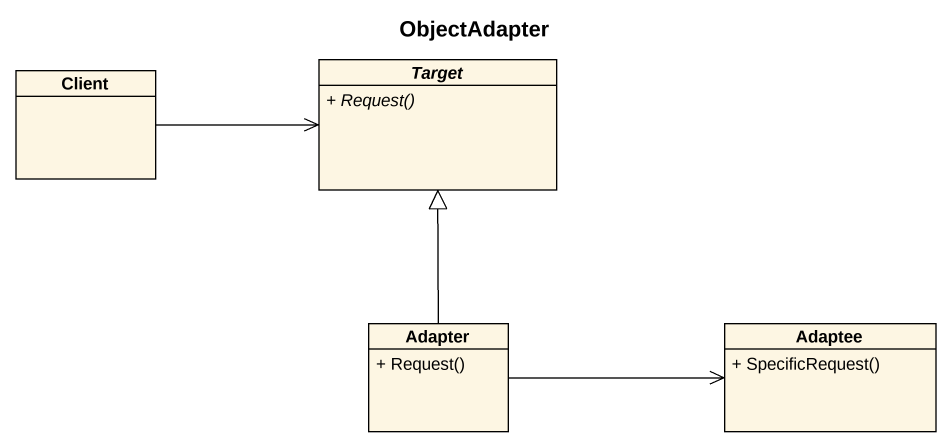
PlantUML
@startuml
title ObjectAdapter
hide circle
hide empty members
skinparam classAttributeIconSize 0
class Client
abstract class Target {
  {abstract} + Request()
}
class Adapter {
  + Request()
}
class Adaptee {
  + SpecificRequest()
}
Client -right-> Target
Adapter -up-|> Target
Adapter -right-> Adaptee
@enduml
